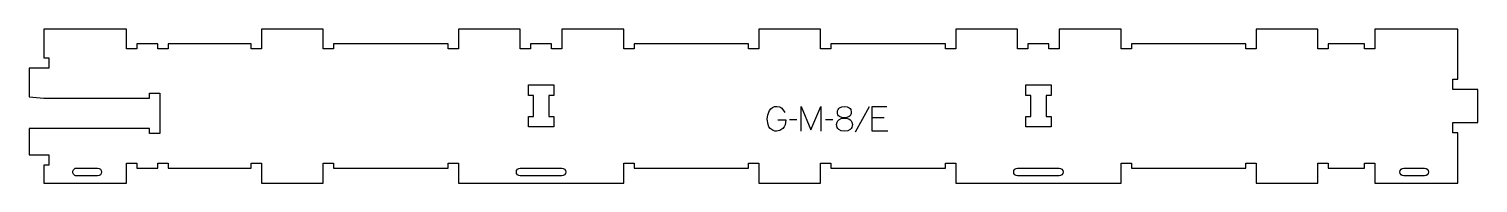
# Model space of a CAD drawing. Header units: millimetres. Extents: x -889 to 860, y -92 to 93.
import ezdxf

# ---------------------------------------------------------------- set-up
doc = ezdxf.new("R2010")
doc.units = ezdxf.units.MM
for name, color, linetype, true_color in [('1_ANYTOOL_1MMDEEP_LABELS_S', 2, 'Continuous', 0xffff00), ('3_ANYTOOL_CUTTHROUGH_INSID', 4, 'Continuous', 0x00ffff), ('4_ANYTOOL_CUTTHROUGH_OUTSI', 5, 'Continuous', 0x0000ff)]:
    doc.layers.add(name, color=color, linetype=linetype, true_color=true_color)

msp = doc.modelspace()

# ---------------------------------------------------------------- linework, layer by layer
at = {"layer": '1_ANYTOOL_1MMDEEP_LABELS_S'}
for p, q in [((37.7, -16.1), (28.9, -16.2)), ((81.2, -16.1), (72.4, -16.2)), ((125.1, -0.5), (108, -31.2)), ((143.2, -13.9), (128.6, -13.9))]:
    msp.add_line(p, q, dxfattribs=at)
for points in [[(14.8, -16.2), (24.6, -16.2), (23.5, -22.2), (22.4, -24.5), (20.8, -26.5), (17.2, -29.1), (13.2, -30), (11.1, -29.8), (9.2, -29.2), (5.6, -26.5), (4.1, -24.5), (3, -22), (2.1, -15.5), (2.8, -10.2), (4.8, -5.1), (6.4, -2.8), (8.4, -1.3), (10.9, -0.3), (13.8, 0), (17.1, -0.6), (19.7, -2.3), (23.4, -7.4)], [(42.8, -30), (42.8, 0), (54.8, -28.4), (66.8, -0.1), (66.8, -30)], [(147.5, -30), (128.6, -30), (128.6, 0), (146.4, 0)]]:
    msp.add_lwpolyline(points, dxfattribs=at)
msp.add_lwpolyline([(95.4, 0), (98.4, -0.4), (101, -1.7), (102, -2.6), (102.8, -3.8), (103.3, -6.8), (103.2, -8.5), (102.7, -9.9), (101.9, -11.2), (100.8, -12.2), (98, -13.5), (95, -13.9), (92, -13.5), (89.3, -12.3), (88.1, -11.4), (87.3, -10.2), (86.9, -8.7), (86.9, -5.3), (87.4, -3.9), (88.2, -2.7), (89.3, -1.7), (92.2, -0.4)], close=True, dxfattribs=at)
msp.add_lwpolyline([(95.2, -14, -0.182179), (102.2, -16.2), (103.3, -17.4), (104.2, -18.8), (104.8, -22), (104.2, -25.3), (103.3, -26.7), (102.2, -27.9), (99.1, -29.5), (95.2, -30), (91.4, -29.5), (88.3, -27.9), (87.1, -26.7), (86.3, -25.3), (85.7, -22), (86.3, -18.8), (87.1, -17.4), (88.3, -16.2), (91.4, -14.6)], format="xyb", close=True, dxfattribs=at)
at = {"layer": '3_ANYTOOL_CUTTHROUGH_INSID'}
for points in [[(-261.6, 13.3), (-261.6, -12.2), (-255.6, -12.2), (-255.6, -24.7), (-286.1, -24.7), (-286.1, -12.2), (-280.1, -12.2), (-280.1, 13.3), (-286.1, 13.3), (-286.1, 25.8), (-255.6, 25.8), (-255.6, 13.3)], [(338.4, 13.3), (338.4, -12.2), (344.4, -12.2), (344.4, -24.7), (313.9, -24.7), (313.9, -12.2), (319.9, -12.2), (319.9, 13.3), (313.9, 13.3), (313.9, 25.8), (344.4, 25.8), (344.4, 13.3)]]:
    msp.add_lwpolyline(points, close=True, dxfattribs=at)
for points in [[(-805.9, -83.8), (-831.6, -83.8), (-832.4, -83.7), (-833.2, -83.4), (-833.9, -83), (-835, -81.6), (-835.6, -79.9), (-835.6, -78.2), (-835, -76.5), (-833.9, -75.1), (-833.2, -74.6), (-832.4, -74.4), (-831.6, -74.3), (-805.9, -74.3, -1)], [(-245.9, -83.8), (-295.9, -83.8, -1), (-295.9, -74.3), (-245.9, -74.3, -1)], [(354.1, -83.8), (304.1, -83.8, -1), (304.1, -74.3), (354.1, -74.3, -1)], [(795, -83.8), (770, -83.8, -1), (770, -74.3), (795, -74.3, -1)]]:
    msp.add_lwpolyline(points, format="xyb", close=True, dxfattribs=at)
at = {"layer": '4_ANYTOOL_CUTTHROUGH_OUTSI'}
msp.add_lwpolyline([(-870.6, -70.8), (-870.6, -92.3), (-771.1, -92.3), (-771.1, -68.5, -0.414214), (-770.9, -68.3), (-758.9, -68.3, -0.414214), (-758.6, -68.5), (-758.6, -74.3), (-733.1, -74.3), (-733.1, -68.5, -0.414214), (-732.9, -68.3), (-720.9, -68.3, -0.414214), (-720.6, -68.5), (-720.6, -74.3), (-620.6, -74.3), (-620.6, -68.5, -0.414214), (-620.4, -68.3), (-608.4, -68.3, -0.414214), (-608.1, -68.5), (-608.1, -92.3), (-533.6, -92.3), (-533.6, -68.5, -0.414214), (-533.4, -68.3), (-521.4, -68.3, -0.414214), (-521.1, -68.5), (-521.1, -74.3), (-383.1, -74.3), (-383.1, -68.5, -0.414214), (-382.9, -68.3), (-370.9, -68.3, -0.414214), (-370.6, -68.5), (-370.6, -92.3), (-171.1, -92.3), (-171.1, -68.5, -0.414214), (-170.9, -68.3), (-158.9, -68.3, -0.414214), (-158.6, -68.5), (-158.6, -74.3), (-20.6, -74.3), (-20.6, -68.5, -0.414214), (-20.4, -68.3), (-8.4, -68.3, -0.414214), (-8.1, -68.5), (-8.1, -92.3), (66.4, -92.3), (66.4, -68.5, -0.414214), (66.6, -68.3), (78.6, -68.3, -0.414214), (78.9, -68.5), (78.9, -74.3), (216.9, -74.3), (216.9, -68.5, -0.414214), (217.1, -68.3), (229.1, -68.3, -0.414214), (229.4, -68.5), (229.4, -92.3), (428.9, -92.3), (428.9, -68.5, -0.414214), (429.1, -68.3), (441.1, -68.3, -0.414214), (441.4, -68.5), (441.4, -74.3), (579.4, -74.3), (579.4, -68.5, -0.414214), (579.6, -68.3), (591.6, -68.3, -0.414214), (591.9, -68.5), (591.9, -92.3), (666.4, -92.3), (666.4, -68.5, -0.414214), (666.6, -68.3), (678.6, -68.3, -0.414214), (678.9, -68.5), (678.9, -74.3), (722.5, -74.3), (722.5, -68.5, -0.414214), (722.7, -68.3), (734.7, -68.3, -0.414214), (735, -68.5), (735, -92.3), (835.2, -92.3), (835.2, -31.8), (829.5, -31.8, -0.414214), (829.2, -31.6), (829.2, -19.6, -0.414214), (829.5, -19.3), (859.5, -19.3), (859.5, 20.2), (829.5, 20.2, -0.414214), (829.2, 20.4), (829.2, 32.4, -0.414214), (829.5, 32.7), (835.2, 32.7), (835.2, 93.2), (735, 93.2), (735, 69.5, -0.414215), (734.7, 69.2), (722.7, 69.2, -0.414212), (722.5, 69.5), (722.5, 75.2), (678.9, 75.2), (678.9, 69.5, -0.414214), (678.6, 69.2), (666.6, 69.2, -0.414214), (666.4, 69.5), (666.4, 93.2), (591.9, 93.2), (591.9, 69.5, -0.414214), (591.6, 69.2), (579.6, 69.2, -0.414214), (579.4, 69.5), (579.4, 75.2), (441.4, 75.2), (441.4, 69.5, -0.414214), (441.1, 69.2), (429.1, 69.2, -0.414214), (428.9, 69.5), (428.9, 93.2), (354.4, 93.2), (354.4, 69.5, -0.414214), (354.1, 69.2), (342.1, 69.2, -0.414214), (341.9, 69.5), (341.9, 75.2), (316.4, 75.2), (316.4, 69.5, -0.414214), (316.1, 69.2), (304.1, 69.2, -0.414214), (303.9, 69.5), (303.9, 93.2), (229.4, 93.2), (229.4, 69.5, -0.414214), (229.1, 69.2), (217.1, 69.2, -0.414214), (216.9, 69.5), (216.9, 75.2), (78.9, 75.2), (78.9, 69.5, -0.414214), (78.6, 69.2), (66.6, 69.2, -0.414214), (66.4, 69.5), (66.4, 93.2), (-8.1, 93.2), (-8.1, 69.5, -0.414214), (-8.4, 69.2), (-20.4, 69.2, -0.414214), (-20.6, 69.5), (-20.6, 75.2), (-158.6, 75.2), (-158.6, 69.5, -0.414214), (-158.9, 69.2), (-170.9, 69.2, -0.414214), (-171.1, 69.5), (-171.1, 93.2), (-245.6, 93.2), (-245.6, 69.5, -0.414214), (-245.9, 69.2), (-257.9, 69.2, -0.414214), (-258.1, 69.5), (-258.1, 75.2), (-283.6, 75.2), (-283.6, 69.5, -0.414214), (-283.9, 69.2), (-295.9, 69.2, -0.414214), (-296.1, 69.5), (-296.1, 93.2), (-370.6, 93.2), (-370.6, 69.5, -0.414214), (-370.9, 69.2), (-382.9, 69.2, -0.414214), (-383.1, 69.5), (-383.1, 75.2), (-521.1, 75.2), (-521.1, 69.5, -0.414214), (-521.4, 69.2), (-533.4, 69.2, -0.414214), (-533.6, 69.5), (-533.6, 93.2), (-608.1, 93.2), (-608.1, 69.5, -0.414214), (-608.4, 69.2), (-620.4, 69.2, -0.414214), (-620.6, 69.5), (-620.6, 75.2), (-720.6, 75.2), (-720.6, 69.5, -0.414214), (-720.9, 69.2), (-732.9, 69.2, -0.414214), (-733.1, 69.5), (-733.1, 75.2), (-758.6, 75.2), (-758.6, 69.5, -0.414214), (-758.9, 69.2), (-770.9, 69.2, -0.414214), (-771.1, 69.5), (-771.1, 93.2), (-870.6, 93.2), (-870.6, 58.7), (-864.9, 58.7, -0.414214), (-864.6, 58.5), (-864.6, 46.5, -0.414214), (-864.9, 46.2), (-888.6, 46.2), (-888.6, 11.7), (-870.9, 9.8), (-743.1, 9.8), (-743.1, 15.6, -0.414214), (-742.9, 15.8), (-730.9, 15.8, -0.414214), (-730.6, 15.6), (-730.6, -32.4, -0.414214), (-730.9, -32.7), (-742.9, -32.7, -0.414214), (-743.1, -32.4), (-743.1, -26.7), (-888.6, -26.7), (-888.6, -58.3), (-864.9, -58.3, -0.414214), (-864.6, -58.5), (-864.6, -70.5, -0.414214), (-864.9, -70.8)], format="xyb", close=True, dxfattribs=at)

doc.saveas('drawing.dxf')
